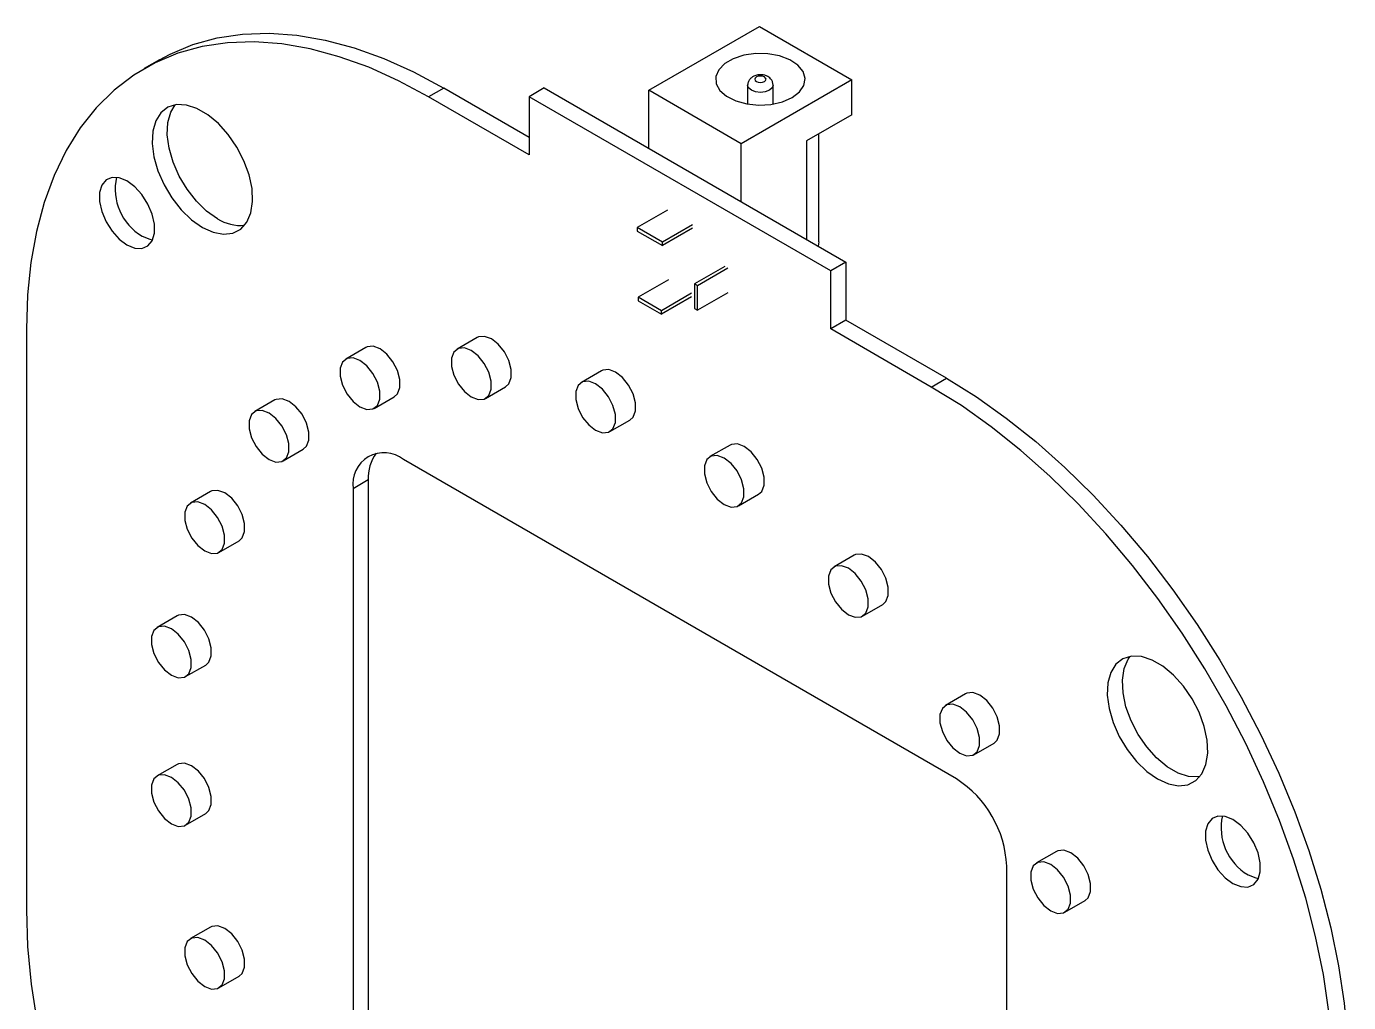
# Model space of a CAD drawing. Header units: millimetres. Extents: x 516 to 842, y 115 to 453.
# Drawn here: x 749.1 to 842.1, y 384.1 to 452.7 of the extents above; entities that cross this region are included whole.
import ezdxf

# ---------------------------------------------------------------- set-up
doc = ezdxf.new("R2010")
doc.units = ezdxf.units.MM

msp = doc.modelspace()

# ---------------------------------------------------------------- linework, layer by layer
at = {"color": 7, "linetype": 'Continuous', "lineweight": 25}
for p, q in [((792.876, 448.218), (800.654, 452.708)), ((800.654, 452.708), (807.16, 448.953)), ((758.453, 450.36), (757.392, 449.748)), ((778.451, 448.38), (777.391, 447.768)), ((784.462, 444.91), (778.451, 448.38)), ((785.522, 448.381), (784.462, 447.768)), ((785.522, 448.381), (806.736, 436.134)), ((792.876, 444.135), (792.876, 448.218)), ((799.382, 444.462), (792.876, 448.218)), ((807.16, 448.953), (799.382, 444.462)), ((799.825, 448.585), (799.825, 447.251)), ((801.625, 447.251), (801.625, 448.585)), ((807.16, 446.503), (807.16, 448.953)), ((784.462, 443.686), (777.391, 447.768)), ((784.462, 447.768), (784.462, 443.686)), ((805.675, 435.522), (784.462, 447.768)), ((807.16, 446.503), (803.978, 444.666)), ((803.978, 444.666), (803.978, 437.726)), ((804.825, 437.562), (804.825, 445.155)), ((799.382, 440.38), (799.382, 444.462)), ((794.184, 439.788), (792.063, 438.563)), ((793.831, 437.542), (792.063, 438.563)), ((792.063, 438.563), (792.063, 438.318)), ((792.063, 438.318), (793.831, 437.297)), ((795.952, 438.767), (793.831, 437.542)), ((795.952, 438.522), (793.831, 437.297)), ((793.831, 437.297), (793.831, 437.542)), ((806.736, 436.134), (805.675, 435.522)), ((806.736, 436.134), (806.736, 432.052)), ((798.215, 435.828), (796.094, 434.603)), ((798.427, 435.705), (796.306, 434.481)), ((805.675, 431.439), (805.675, 435.522)), ((794.255, 434.888), (792.134, 433.664)), ((796.306, 434.481), (796.094, 434.603)), ((796.094, 434.603), (796.094, 432.888)), ((796.306, 432.766), (796.306, 434.481)), ((793.76, 432.725), (792.134, 433.664)), ((792.134, 433.664), (792.134, 433.419)), ((792.134, 433.419), (793.76, 432.48)), ((795.881, 433.949), (793.76, 432.725)), ((795.881, 433.704), (793.76, 432.48)), ((798.427, 433.99), (796.306, 432.766)), ((793.76, 432.48), (793.76, 432.725)), ((796.094, 432.888), (796.306, 432.766)), ((806.736, 432.052), (805.675, 431.439)), ((813.807, 427.97), (806.736, 432.052)), ((749.106, 431.434), (749.106, 390.607)), ((780.809, 430.839), (779.395, 430.022)), ((812.746, 427.357), (805.675, 431.439)), ((772.976, 430.138), (771.562, 429.322)), ((789.546, 428.498), (788.132, 427.682)), ((812.746, 427.357), (813.807, 427.97)), ((781.395, 426.558), (782.809, 427.375)), ((766.58, 426.445), (765.166, 425.629)), ((773.561, 425.858), (774.976, 426.674)), ((790.131, 424.218), (791.546, 425.034)), ((798.591, 423.277), (797.177, 422.46)), ((767.166, 422.164), (768.58, 422.981)), ((814.514, 399.799), (775.623, 422.251)), ((773.148, 420.821), (772.087, 420.209)), ((773.148, 420.821), (773.148, 375.911)), ((762.058, 420.01), (760.643, 419.194)), ((772.087, 420.209), (772.087, 375.299)), ((799.176, 418.996), (800.591, 419.813)), ((762.643, 415.73), (764.057, 416.546)), ((807.328, 415.53), (805.913, 414.713)), ((807.913, 411.249), (809.327, 412.066)), ((759.717, 411.273), (758.302, 410.456)), ((760.302, 406.992), (761.716, 407.809)), ((815.161, 405.785), (813.747, 404.969)), ((815.746, 401.505), (817.161, 402.321)), ((759.717, 400.828), (758.302, 400.012)), ((760.302, 396.547), (761.716, 397.364)), ((821.557, 394.708), (820.142, 393.891)), ((818.049, 348.766), (818.049, 393.676)), ((822.142, 390.427), (823.556, 391.243)), ((762.058, 389.388), (760.643, 388.571)), ((762.643, 385.107), (764.057, 385.923))]:
    msp.add_line(p, q, dxfattribs=at)
at = {"color": 7, "linetype": 'Continuous', "lineweight": 25, "flags": 128}
for points in [[(758.453, 450.36), (759.213, 450.767), (760.816, 451.435), (762.518, 451.903), (764.309, 452.168), (766.179, 452.23), (768.118, 452.087), (770.114, 451.742), (772.157, 451.194), (774.236, 450.449), (776.338, 449.509), (778.451, 448.38)], [(777.391, 447.768), (775.277, 448.896), (773.175, 449.836), (771.097, 450.582), (769.054, 451.129), (767.057, 451.475), (765.118, 451.618), (763.248, 451.556), (761.457, 451.29), (759.756, 450.822), (758.152, 450.155), (756.657, 449.291), (755.277, 448.236), (754.021, 446.996), (752.896, 445.577), (751.907, 443.988), (751.061, 442.238), (750.363, 440.336), (749.815, 438.293), (749.422, 436.12), (749.185, 433.829), (749.106, 431.434)], [(802.952, 447.708), (803.471, 448.102), (803.786, 448.563), (803.873, 449.056), (803.728, 449.544), (803.359, 449.991), (802.795, 450.364), (802.078, 450.636), (801.26, 450.786), (800.403, 450.802), (799.57, 450.685), (798.822, 450.443), (798.215, 450.092), (797.795, 449.661), (797.592, 449.18), (797.621, 448.685), (797.88, 448.213), (798.351, 447.798), (798.997, 447.473), (799.772, 447.26), (800.618, 447.176), (801.471, 447.227), (802.269, 447.408), (802.952, 447.708)], [(801.008, 448.83), (801.095, 448.905), (801.125, 448.994), (801.095, 449.082), (801.008, 449.157), (800.878, 449.207), (800.725, 449.224), (800.572, 449.207), (800.442, 449.157), (800.356, 449.082), (800.325, 448.994), (800.356, 448.905), (800.442, 448.83), (800.572, 448.78), (800.725, 448.763), (800.878, 448.78), (801.008, 448.83)], [(761.481, 438.58), (762.241, 438.237), (762.965, 438.1), (763.62, 438.177), (764.175, 438.464), (764.604, 438.947), (764.887, 439.604), (765.011, 440.404), (764.97, 441.309), (764.765, 442.278), (764.407, 443.265), (763.912, 444.223), (763.303, 445.109), (762.61, 445.88), (761.863, 446.501), (761.098, 446.942), (760.352, 447.183), (759.658, 447.213), (759.049, 447.03), (758.554, 446.643), (758.196, 446.07), (757.992, 445.337), (757.95, 444.48), (758.074, 443.537), (758.357, 442.554), (758.786, 441.575), (759.341, 440.648), (759.996, 439.814), (760.721, 439.114), (761.481, 438.58)], [(762.541, 439.192), (761.781, 439.727), (761.057, 440.427), (760.402, 441.26), (759.847, 442.188), (759.418, 443.166), (759.135, 444.149), (759.011, 445.092), (759.052, 445.95), (759.257, 446.682), (759.568, 447.201)], [(756.177, 437.355), (756.725, 437.129), (757.229, 437.104), (757.647, 437.281), (757.946, 437.646), (758.102, 438.17), (758.102, 438.809), (757.946, 439.512), (757.647, 440.222), (757.229, 440.882), (756.725, 441.438), (756.177, 441.846), (755.63, 442.071), (755.126, 442.096), (754.708, 441.919), (754.409, 441.554), (754.253, 441.031), (754.253, 440.392), (754.409, 439.689), (754.708, 438.978), (755.126, 438.318), (755.63, 437.762), (756.177, 437.355)], [(757.238, 437.967), (757.786, 437.742), (757.976, 437.709)], [(804.825, 437.562), (804.818, 437.419), (804.791, 437.257)], [(782.809, 427.375), (783.034, 427.583), (783.202, 428.019), (783.202, 428.586), (783.034, 429.216), (782.718, 429.833), (782.293, 430.362), (781.809, 430.74), (781.325, 430.92), (780.9, 430.882), (780.809, 430.839)], [(774.976, 426.674), (775.2, 426.883), (775.368, 427.319), (775.368, 427.886), (775.2, 428.516), (774.885, 429.132), (774.459, 429.662), (773.976, 430.039), (773.492, 430.22), (773.067, 430.182), (772.976, 430.138)], [(780.395, 426.657), (780.878, 426.476), (781.304, 426.514), (781.619, 426.767), (781.787, 427.203), (781.787, 427.77), (781.619, 428.4), (781.304, 429.016), (780.878, 429.546), (780.395, 429.923), (779.911, 430.104), (779.486, 430.066), (779.17, 429.814), (779.002, 429.378), (779.002, 428.811), (779.17, 428.181), (779.486, 427.564), (779.911, 427.035), (780.395, 426.657)], [(772.562, 425.957), (773.045, 425.776), (773.471, 425.814), (773.786, 426.066), (773.954, 426.502), (773.954, 427.069), (773.786, 427.699), (773.471, 428.316), (773.045, 428.845), (772.562, 429.223), (772.078, 429.404), (771.652, 429.366), (771.337, 429.113), (771.169, 428.677), (771.169, 428.11), (771.337, 427.48), (771.652, 426.864), (772.078, 426.334), (772.562, 425.957)], [(789.132, 424.317), (789.615, 424.136), (790.041, 424.174), (790.356, 424.426), (790.524, 424.862), (790.524, 425.43), (790.356, 426.059), (790.041, 426.676), (789.615, 427.205), (789.132, 427.583), (788.648, 427.764), (788.222, 427.726), (787.907, 427.474), (787.739, 427.038), (787.739, 426.47), (787.907, 425.84), (788.222, 425.224), (788.648, 424.695), (789.132, 424.317)], [(791.546, 425.034), (791.77, 425.243), (791.938, 425.679), (791.938, 426.246), (791.77, 426.876), (791.455, 427.493), (791.029, 428.022), (790.546, 428.399), (790.062, 428.58), (789.637, 428.542), (789.546, 428.498)], [(813.807, 427.97), (815.92, 426.658), (818.022, 425.171), (820.1, 423.517), (822.144, 421.706), (824.14, 419.747), (826.079, 417.651), (827.949, 415.43), (829.74, 413.096), (831.442, 410.664), (833.045, 408.145), (834.54, 405.554), (835.92, 402.906), (837.176, 400.216), (838.301, 397.498), (839.29, 394.768), (840.136, 392.041), (840.834, 389.333), (841.382, 386.657), (841.775, 384.03), (842.012, 381.466), (842.091, 378.98)], [(841.03, 378.368), (840.951, 380.854), (840.714, 383.418), (840.321, 386.045), (839.774, 388.72), (839.075, 391.429), (838.229, 394.156), (837.241, 396.886), (836.115, 399.604), (834.859, 402.294), (833.48, 404.942), (831.984, 407.532), (830.381, 410.051), (828.679, 412.484), (826.888, 414.817), (825.018, 417.038), (823.079, 419.134), (821.083, 421.094), (819.04, 422.905), (816.961, 424.559), (814.86, 426.046), (812.746, 427.357)], [(768.58, 422.981), (768.805, 423.189), (768.973, 423.625), (768.973, 424.192), (768.805, 424.822), (768.489, 425.439), (768.064, 425.968), (767.58, 426.346), (767.096, 426.527), (766.671, 426.489), (766.58, 426.445)], [(766.166, 422.263), (766.649, 422.083), (767.075, 422.121), (767.39, 422.373), (767.558, 422.809), (767.558, 423.376), (767.39, 424.006), (767.075, 424.623), (766.649, 425.152), (766.166, 425.53), (765.682, 425.71), (765.257, 425.672), (764.941, 425.42), (764.773, 424.984), (764.773, 424.417), (764.941, 423.787), (765.257, 423.17), (765.682, 422.641), (766.166, 422.263)], [(800.591, 419.813), (800.815, 420.021), (800.983, 420.457), (800.983, 421.024), (800.815, 421.654), (800.5, 422.271), (800.074, 422.8), (799.591, 423.178), (799.107, 423.359), (798.682, 423.321), (798.591, 423.277)], [(798.177, 419.095), (798.66, 418.915), (799.086, 418.953), (799.401, 419.205), (799.569, 419.641), (799.569, 420.208), (799.401, 420.838), (799.086, 421.455), (798.66, 421.984), (798.177, 422.361), (797.693, 422.542), (797.267, 422.504), (796.952, 422.252), (796.784, 421.816), (796.784, 421.249), (796.952, 420.619), (797.267, 420.002), (797.693, 419.473), (798.177, 419.095)], [(764.057, 416.546), (764.282, 416.755), (764.45, 417.191), (764.45, 417.758), (764.282, 418.388), (763.966, 419.004), (763.541, 419.534), (763.057, 419.911), (762.574, 420.092), (762.148, 420.054), (762.058, 420.01)], [(761.643, 415.829), (762.127, 415.648), (762.552, 415.686), (762.868, 415.938), (763.036, 416.374), (763.036, 416.941), (762.868, 417.571), (762.552, 418.188), (762.127, 418.717), (761.643, 419.095), (761.16, 419.276), (760.734, 419.238), (760.418, 418.985), (760.251, 418.549), (760.251, 417.982), (760.418, 417.352), (760.734, 416.736), (761.16, 416.206), (761.643, 415.829)], [(806.913, 411.348), (807.397, 411.168), (807.822, 411.206), (808.138, 411.458), (808.306, 411.894), (808.306, 412.461), (808.138, 413.091), (807.822, 413.708), (807.397, 414.237), (806.913, 414.614), (806.43, 414.795), (806.004, 414.757), (805.689, 414.505), (805.521, 414.069), (805.521, 413.502), (805.689, 412.872), (806.004, 412.255), (806.43, 411.726), (806.913, 411.348)], [(809.327, 412.066), (809.552, 412.274), (809.72, 412.71), (809.72, 413.277), (809.552, 413.907), (809.237, 414.524), (808.811, 415.053), (808.328, 415.431), (807.844, 415.612), (807.419, 415.574), (807.328, 415.53)], [(761.716, 407.809), (761.941, 408.017), (762.109, 408.453), (762.109, 409.02), (761.941, 409.65), (761.625, 410.267), (761.2, 410.796), (760.716, 411.174), (760.233, 411.354), (759.807, 411.316), (759.717, 411.273)], [(759.302, 407.091), (759.786, 406.91), (760.211, 406.948), (760.527, 407.201), (760.695, 407.637), (760.695, 408.204), (760.527, 408.834), (760.211, 409.45), (759.786, 409.98), (759.302, 410.357), (758.819, 410.538), (758.393, 410.5), (758.077, 410.248), (757.909, 409.812), (757.909, 409.245), (758.077, 408.615), (758.393, 407.998), (758.819, 407.469), (759.302, 407.091)], [(828.656, 399.801), (829.416, 399.457), (830.14, 399.321), (830.795, 399.398), (831.35, 399.685), (831.78, 400.168), (832.062, 400.824), (832.186, 401.624), (832.145, 402.53), (831.94, 403.498), (831.582, 404.485), (831.087, 405.444), (830.479, 406.329), (829.785, 407.101), (829.038, 407.721), (828.274, 408.163), (827.527, 408.404), (826.833, 408.434), (826.224, 408.251), (825.729, 407.864), (825.371, 407.291), (825.167, 406.558), (825.125, 405.7), (825.249, 404.758), (825.532, 403.774), (825.961, 402.796), (826.516, 401.868), (827.171, 401.035), (827.896, 400.335), (828.656, 399.801)], [(831.629, 399.958), (831.539, 399.945), (830.845, 399.975), (830.099, 400.216), (829.334, 400.658), (828.588, 401.278), (827.894, 402.05), (827.285, 402.935), (826.79, 403.894), (826.432, 404.881), (826.228, 405.849), (826.186, 406.755), (826.31, 407.555), (826.593, 408.211), (826.743, 408.421)], [(817.161, 402.321), (817.385, 402.53), (817.553, 402.966), (817.553, 403.533), (817.385, 404.163), (817.07, 404.78), (816.644, 405.309), (816.161, 405.686), (815.677, 405.867), (815.252, 405.829), (815.161, 405.785)], [(814.747, 401.604), (815.23, 401.423), (815.656, 401.461), (815.971, 401.713), (816.139, 402.149), (816.139, 402.717), (815.971, 403.346), (815.656, 403.963), (815.23, 404.492), (814.747, 404.87), (814.263, 405.051), (813.838, 405.013), (813.522, 404.761), (813.354, 404.325), (813.354, 403.757), (813.522, 403.127), (813.838, 402.511), (814.263, 401.982), (814.747, 401.604)], [(761.716, 397.364), (761.941, 397.572), (762.109, 398.008), (762.109, 398.575), (761.941, 399.205), (761.625, 399.822), (761.2, 400.351), (760.716, 400.729), (760.233, 400.91), (759.807, 400.872), (759.717, 400.828)], [(759.302, 396.646), (759.786, 396.466), (760.211, 396.504), (760.527, 396.756), (760.695, 397.192), (760.695, 397.759), (760.527, 398.389), (760.211, 399.006), (759.786, 399.535), (759.302, 399.912), (758.819, 400.093), (758.393, 400.055), (758.077, 399.803), (757.909, 399.367), (757.909, 398.8), (758.077, 398.17), (758.393, 397.553), (758.819, 397.024), (759.302, 396.646)], [(833.959, 396.943), (833.411, 397.169), (832.908, 397.194), (832.49, 397.017), (832.19, 396.652), (832.034, 396.128), (832.034, 395.489), (832.19, 394.786), (832.49, 394.076), (832.908, 393.416), (833.411, 392.859), (833.959, 392.452), (834.507, 392.227), (835.01, 392.202), (835.429, 392.379), (835.728, 392.744), (835.884, 393.267), (835.884, 393.906), (835.728, 394.609), (835.429, 395.32), (835.01, 395.98), (834.507, 396.536), (833.959, 396.943)], [(823.556, 391.243), (823.781, 391.452), (823.949, 391.888), (823.949, 392.455), (823.781, 393.085), (823.466, 393.702), (823.04, 394.231), (822.557, 394.609), (822.073, 394.789), (821.647, 394.751), (821.557, 394.708)], [(821.142, 390.526), (821.626, 390.345), (822.051, 390.383), (822.367, 390.636), (822.535, 391.072), (822.535, 391.639), (822.367, 392.269), (822.051, 392.885), (821.626, 393.415), (821.142, 393.792), (820.659, 393.973), (820.233, 393.935), (819.918, 393.683), (819.75, 393.247), (819.75, 392.68), (819.918, 392.05), (820.233, 391.433), (820.659, 390.904), (821.142, 390.526)], [(835.02, 393.065), (835.568, 392.839), (835.758, 392.807)], [(749.106, 390.607), (749.191, 388.028), (749.446, 385.367), (749.868, 382.638), (750.456, 379.86), (751.205, 377.048), (752.112, 374.219), (753.171, 371.391), (754.375, 368.58), (755.718, 365.803), (757.191, 363.078), (758.785, 360.419), (760.491, 357.844), (762.299, 355.368), (764.197, 353.005), (764.575, 352.561)], [(764.057, 385.923), (764.282, 386.132), (764.45, 386.568), (764.45, 387.135), (764.282, 387.765), (763.966, 388.382), (763.541, 388.911), (763.057, 389.289), (762.574, 389.469), (762.148, 389.431), (762.058, 389.388)], [(761.643, 385.206), (762.127, 385.025), (762.552, 385.063), (762.868, 385.315), (763.036, 385.751), (763.036, 386.319), (762.868, 386.949), (762.552, 387.565), (762.127, 388.094), (761.643, 388.472), (761.16, 388.653), (760.734, 388.615), (760.418, 388.363), (760.251, 387.927), (760.251, 387.359), (760.418, 386.73), (760.734, 386.113), (761.16, 385.584), (761.643, 385.206)]]:
    msp.add_lwpolyline(points, dxfattribs=at)
at = {"color": 8, "linetype": 'Continuous', "lineweight": 25, "flags": 128}
for points in [[(801.361, 448.218), (801.07, 448.105), (800.725, 448.066), (800.381, 448.105), (800.089, 448.218), (799.894, 448.386), (799.825, 448.585), (799.825, 448.59)], [(801.625, 448.587), (801.625, 448.585), (801.557, 448.386), (801.361, 448.218)]]:
    msp.add_lwpolyline(points, dxfattribs=at)
at = {"color": 7, "linetype": 'Continuous', "lineweight": 25}
for centre, radius, start, end in [((759.18, 441.271), 3.832, 167.45003, 239.55364), ((764.126, 441.606), 2.887, 236.70997, 276.51742), ((774.243, 420.558), 2.184, 50.79669, 189.21406), ((776.078, 420.973), 2.934, 143.80759, 182.96536), ((810.373, 393.326), 7.684, 2.60547, 57.39453), ((836.962, 396.369), 3.832, 167.45006, 239.55362)]:
    msp.add_arc(centre, radius, start, end, dxfattribs=at)
msp.add_open_spline([(801.625, 448.585), (801.617, 448.66), (801.603, 448.799), (801.48, 449.015), (801.283, 449.183), (801.046, 449.278), (800.821, 449.316), (800.584, 449.314), (800.367, 449.263), (800.166, 449.166), (800, 449.032), (799.857, 448.835), (799.836, 448.672), (799.825, 448.585)], degree=3, knots=[0, 0, 0, 0, 0.088542, 0.166369, 0.289318, 0.38123, 0.46432, 0.54325, 0.642642, 0.71041, 0.792269, 0.888987, 1, 1, 1, 1], dxfattribs=at)

doc.saveas('drawing.dxf')
